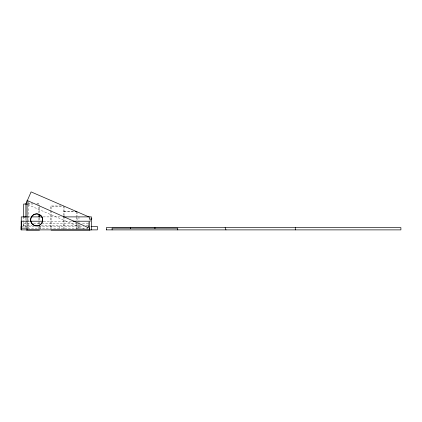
<?xml version="1.0" encoding="UTF-8"?>
<svg xmlns="http://www.w3.org/2000/svg" width="422" height="422" viewBox="0 0 422 422"><rect width="100%" height="100%" fill="white"/><g stroke="black" fill="none" stroke-linecap="round" stroke-linejoin="round"><path stroke-width="0.32" stroke-dasharray="2.11 1.58" d="M86.679 228.692L88.741 223.924M90.292 220.347L90.804 219.15M87.18 228.909L87.95 227.12M88.209 226.524L88.725 225.332M90.276 221.756L90.788 220.564M27.847 203.826L32.394 203.826M36.946 203.826L38.893 203.826M27.699 204.042L32.895 204.042M36.793 204.042L39.394 204.042L39.394 205.994M61.011 205.973L50.614 205.973L50.614 209.85M61.506 206.189L51.115 206.189L51.115 210.066M63.606 211.58L75.28 211.58M64.107 211.797L74.483 211.797M27.815 216.892L30.094 216.892M43.218 216.892L61.918 216.892M27.773 221.223L29.978 221.223M43.519 221.223L71.724 221.223M23.532 223.824L30.832 223.824M33.449 223.824L39.336 223.824M41.905 223.824L77.342 223.824M82.506 223.824L89.153 223.824M23.532 225.554L32.061 225.554M41.251 225.554L81.277 225.554M85.872 225.554L89.153 225.554M21.1 226.419L34.245 226.419M38.845 226.419L83.535 226.419M88.135 226.419L90.762 226.419M27.773 228.154L87.254 228.154M27.741 204.607L84.252 229.062M90.071 218.053L90.071 220.59M89.575 217.836L89.575 220.374M89.153 216.892L89.153 220.669M88.573 221.851L88.573 226.894M78.967 216.892L78.967 222.737M78.967 223.391L78.967 229.236M78.276 226.419L78.276 229.885M77.078 211.797L77.078 216.169M77.078 218.053L77.078 220.59M77.078 223.76L77.078 228.835M76.577 211.58L76.577 216.576M76.577 216.892L76.577 220.79M76.577 223.391L76.577 229.885M64.107 206.189L64.081 215.885M64.107 216.37L64.081 228.808M63.585 205.973L63.585 215.668M63.585 216.312L63.585 229.241M59.217 226.419L59.217 229.885M51.115 210.71L51.115 228.808M50.614 210.494L50.614 229.241M40.159 226.419L40.159 228.729M39.394 206.648L39.394 213.812M39.394 217.72L39.394 221.634M39.394 222.283L39.394 225.543M39.394 226.192L39.394 230.101M38.893 207.081L38.893 212.946M38.893 218.158L38.893 225.976M38.893 226.63L38.893 229.885M28.828 201.199L28.828 228.154M25.9 218.158L25.9 227.279M23.637 223.824L23.637 227.458M23.532 216.892L23.532 227.411"/><path stroke-width="0.63" d="M25.9 204.042L23.627 204.042L23.627 217.035L25.9 217.035L25.9 203.826L31.096 191.899L89.517 217.177M91.305 219.371L91.822 218.174M75.28 211.58L76.577 211.58M27.467 216.892L21.253 216.892L21.253 229.885L21.216 221.223L27.346 221.223M31.091 216.892L42.242 216.892M63.226 216.892L91.426 216.892L91.426 229.885M30.4 221.223L43.144 221.223M72.769 221.223L89.438 221.223L89.438 229.885M91.421 226.419L97.334 226.419L97.334 229.885L21.1 229.885L21.1 226.419M21.216 228.154L27.119 228.154M106.355 229.885L400.9 229.885L400.9 227.611L106.355 227.611L106.428 229.885M26.396 230.101L39.394 230.101M51.115 230.101L90.071 230.101M25.937 203.826L27.14 204.343M225.111 227.611L225.992 229.885M295.284 227.611L295.284 229.885M177.731 229.885L177.731 228.154L112.104 228.154L112.104 229.885M154.943 227.611L154.943 228.75M130.683 227.611L130.683 228.75M89.469 229.885L89.469 228.154L27.092 200.429L27.092 229.885M39.394 214.466L39.394 217.072M38.893 214.249L38.893 216.855M32.847 224.567A6.066 6.066 0 0 0 42.696 220.917A6.066 6.066 0 0 0 34.604 214.212A6.066 6.066 0 0 0 32.847 224.567M33.037 224.815A6.066 6.066 0 0 0 42.654 220.585A6.066 6.066 0 0 0 34.182 214.371A6.066 6.066 0 0 0 33.037 224.815"/></g></svg>
